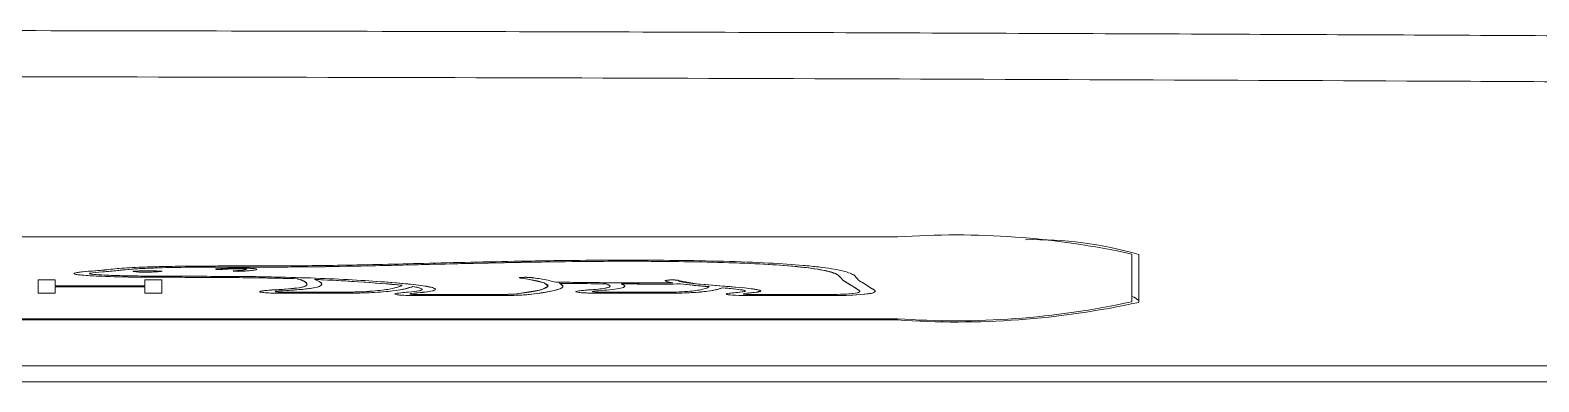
# Model space of a CAD drawing. Extents: x 1268 to 7307, y -579 to 1973.
# Drawn here: x 2821.53 to 2853.73, y 257.09 to 264.6 of the extents above; entities that cross this region are included whole.
import ezdxf

# ---------------------------------------------------------------- set-up
doc = ezdxf.new("R2010")
doc.units = 0
doc.header["$LTSCALE"] = 20
doc.header["$MEASUREMENT"] = 0
doc.layers.get('0').update_dxf_attribs({"linetype": 'CONTINUOUS'})

msp = doc.modelspace()

# ---------------------------------------------------------------- linework, layer by layer
at = {"color": 7, "linetype": 'Continuous', "lineweight": 15}
for p, q in [((2840.038, 260.184), (2788.812, 260.184)), ((2840.038, 260.184), (2788.812, 260.184)), ((2845.038, 258.801), (2845.038, 259.82)), ((2845.038, 258.801), (2845.038, 259.82)), ((2845.188, 258.788), (2845.188, 259.807)), ((2838.839, 259.306), (2838.776, 259.37)), ((2838.839, 259.306), (2838.776, 259.37)), ((2839.107, 259.372), (2839.171, 259.307)), ((2839.107, 259.372), (2839.171, 259.307)), ((2822.02, 258.982), (2821.737, 258.982)), ((2822.02, 258.982), (2821.737, 258.982)), ((2822.059, 259.143), (2823.977, 259.143)), ((2822.059, 259.143), (2823.977, 259.143)), ((2823.977, 259.12), (2822.059, 259.12)), ((2823.977, 259.12), (2822.059, 259.12)), ((2824.299, 258.982), (2824.017, 258.982)), ((2824.299, 258.982), (2824.017, 258.982)), ((2775.038, 258.437), (2840.038, 258.437)), ((2775.038, 258.437), (2840.038, 258.437)), ((2775.038, 258.413), (2840.038, 258.413)), ((2840.038, 258.413), (2840.038, 258.437)), ((2840.038, 258.413), (2840.038, 258.437)), ((2703.342, 257.433), (2911.734, 257.433))]:
    msp.add_line(p, q, dxfattribs=at)
at = {"color": 7, "linetype": 'Continuous', "lineweight": 15, "flags": 128}
for points in [[(2821.737, 258.982), (2821.723, 258.982), (2821.71, 258.983), (2821.701, 258.984), (2821.699, 258.984), (2821.699, 258.985), (2821.698, 258.985), (2821.698, 258.985), (2821.698, 258.985), (2821.698, 258.985), (2821.698, 258.985), (2821.698, 258.985), (2821.698, 258.985), (2821.698, 258.985), (2821.698, 259.144), (2821.698, 259.214), (2821.698, 259.244), (2821.698, 259.258), (2821.698, 259.264), (2821.698, 259.268), (2821.702, 259.27), (2821.71, 259.27), (2821.724, 259.271), (2821.731, 259.271), (2821.735, 259.271), (2821.736, 259.271), (2821.737, 259.271), (2821.737, 259.271), (2821.737, 259.271), (2821.737, 259.271), (2821.737, 259.271), (2821.737, 259.271), (2821.737, 259.271), (2821.896, 259.271), (2821.965, 259.271), (2822.02, 259.271), (2822.034, 259.271), (2822.047, 259.27), (2822.056, 259.269), (2822.058, 259.269), (2822.059, 259.269), (2822.059, 259.269), (2822.059, 259.269), (2822.059, 259.268), (2822.059, 259.268), (2822.059, 259.268), (2822.059, 259.268), (2822.059, 259.268), (2822.059, 259.268), (2822.059, 259.143)], [(2821.737, 258.982), (2821.723, 258.982), (2821.71, 258.983), (2821.701, 258.984), (2821.699, 258.984), (2821.699, 258.985), (2821.698, 258.985), (2821.698, 258.985), (2821.698, 258.985), (2821.698, 258.985), (2821.698, 258.985), (2821.698, 258.985), (2821.698, 258.985), (2821.698, 258.985), (2821.698, 259.144), (2821.698, 259.214), (2821.698, 259.244), (2821.698, 259.258), (2821.698, 259.264), (2821.698, 259.268), (2821.702, 259.27), (2821.71, 259.27), (2821.724, 259.271), (2821.731, 259.271), (2821.735, 259.271), (2821.736, 259.271), (2821.737, 259.271), (2821.737, 259.271), (2821.737, 259.271), (2821.737, 259.271), (2821.737, 259.271), (2821.737, 259.271), (2821.737, 259.271), (2821.896, 259.271), (2821.965, 259.271), (2822.02, 259.271), (2822.034, 259.271), (2822.047, 259.27), (2822.056, 259.269), (2822.058, 259.269), (2822.059, 259.269), (2822.059, 259.269), (2822.059, 259.269), (2822.059, 259.268), (2822.059, 259.268), (2822.059, 259.268), (2822.059, 259.268), (2822.059, 259.268), (2822.059, 259.268), (2822.059, 259.143)], [(2823.977, 259.143), (2823.977, 259.213), (2823.977, 259.244), (2823.977, 259.258), (2823.977, 259.264), (2823.977, 259.268), (2823.98, 259.27), (2823.989, 259.27), (2824.003, 259.271), (2824.011, 259.271), (2824.014, 259.271), (2824.016, 259.271), (2824.016, 259.271), (2824.017, 259.271), (2824.017, 259.271), (2824.017, 259.271), (2824.017, 259.271), (2824.017, 259.271), (2824.017, 259.271), (2824.175, 259.271), (2824.245, 259.271), (2824.299, 259.271), (2824.314, 259.271), (2824.326, 259.27), (2824.335, 259.269), (2824.337, 259.269), (2824.337, 259.269), (2824.337, 259.269), (2824.337, 259.269), (2824.337, 259.268), (2824.337, 259.268), (2824.337, 259.268), (2824.337, 259.268), (2824.337, 259.268), (2824.337, 259.268), (2824.337, 259.11), (2824.337, 259.04), (2824.337, 259.009), (2824.337, 258.995), (2824.337, 258.989), (2824.337, 258.985), (2824.334, 258.984), (2824.326, 258.983), (2824.314, 258.982), (2824.299, 258.982)], [(2823.977, 259.143), (2823.977, 259.213), (2823.977, 259.244), (2823.977, 259.258), (2823.977, 259.264), (2823.977, 259.268), (2823.98, 259.27), (2823.989, 259.27), (2824.003, 259.271), (2824.011, 259.271), (2824.014, 259.271), (2824.016, 259.271), (2824.016, 259.271), (2824.017, 259.271), (2824.017, 259.271), (2824.017, 259.271), (2824.017, 259.271), (2824.017, 259.271), (2824.017, 259.271), (2824.175, 259.271), (2824.245, 259.271), (2824.299, 259.271), (2824.314, 259.271), (2824.326, 259.27), (2824.335, 259.269), (2824.337, 259.269), (2824.337, 259.269), (2824.337, 259.269), (2824.337, 259.269), (2824.337, 259.268), (2824.337, 259.268), (2824.337, 259.268), (2824.337, 259.268), (2824.337, 259.268), (2824.337, 259.268), (2824.337, 259.11), (2824.337, 259.04), (2824.337, 259.009), (2824.337, 258.995), (2824.337, 258.989), (2824.337, 258.985), (2824.334, 258.984), (2824.326, 258.983), (2824.314, 258.982), (2824.299, 258.982)], [(2829.798, 258.99), (2829.798, 258.99), (2829.798, 258.99), (2829.798, 258.99), (2829.798, 258.989), (2829.797, 258.989), (2829.795, 258.989), (2829.789, 258.989), (2829.772, 258.987), (2829.727, 258.983), (2829.647, 258.974), (2829.632, 258.97), (2829.63, 258.966), (2829.64, 258.963), (2829.67, 258.96), (2829.712, 258.958), (2829.8, 258.956), (2829.981, 258.956), (2830.282, 258.956), (2830.821, 258.956), (2831.441, 258.956), (2831.735, 258.959), (2831.867, 258.965), (2831.918, 258.969), (2831.938, 258.972), (2831.947, 258.973), (2831.951, 258.973), (2831.952, 258.973), (2831.953, 258.973), (2831.953, 258.973), (2831.953, 258.973), (2831.954, 258.973), (2831.954, 258.973), (2832.436, 259.056), (2832.58, 259.133), (2832.496, 259.201), (2832.151, 259.282), (2831.995, 259.305)], [(2835.245, 259.203), (2835.106, 259.236), (2835.082, 259.25), (2835.089, 259.257), (2835.113, 259.261), (2835.15, 259.264), (2835.182, 259.265), (2835.217, 259.266), (2835.254, 259.266), (2835.285, 259.265), (2835.317, 259.263), (2835.339, 259.26), (2835.355, 259.256), (2835.358, 259.254), (2835.359, 259.254), (2835.36, 259.253), (2835.36, 259.253), (2835.36, 259.253), (2835.36, 259.253), (2835.36, 259.253), (2835.36, 259.253), (2835.36, 259.253), (2835.36, 259.253), (2835.747, 259.184), (2836.389, 259.129), (2836.771, 259.095), (2837.059, 259.058), (2837.122, 259.03), (2837.026, 259.002), (2836.817, 258.981), (2836.777, 258.976), (2836.752, 258.971), (2836.746, 258.967), (2836.752, 258.964), (2836.771, 258.961), (2836.801, 258.958), (2836.84, 258.957), (2836.909, 258.956), (2837.019, 258.956), (2837.215, 258.956), (2837.565, 258.956), (2838.158, 258.956), (2838.42, 258.956), (2838.535, 258.956), (2838.625, 258.956), (2838.667, 258.956), (2838.74, 258.957), (2838.918, 258.963), (2839.076, 258.975), (2839.185, 258.992), (2839.233, 259.015), (2839.218, 259.043), (2839.149, 259.087), (2838.963, 259.206)], [(2839.293, 259.209), (2839.479, 259.09), (2839.547, 259.046), (2839.563, 259.012), (2839.491, 258.983), (2839.329, 258.959), (2839.089, 258.942), (2838.902, 258.936), (2838.744, 258.933), (2838.652, 258.932), (2838.63, 258.932), (2838.625, 258.932), (2838.624, 258.932), (2838.624, 258.932), (2838.623, 258.932), (2838.623, 258.932), (2838.623, 258.932), (2838.623, 258.932), (2838.623, 258.932), (2837.57, 258.932), (2837.156, 258.932), (2836.696, 258.934), (2836.562, 258.938), (2836.457, 258.946), (2836.409, 258.953), (2836.383, 258.962), (2836.403, 258.973), (2836.63, 258.999), (2836.787, 259.022), (2836.774, 259.044), (2836.588, 259.071), (2836.305, 259.099)], [(2824.017, 258.982), (2824.001, 258.982), (2823.989, 258.983), (2823.98, 258.984), (2823.978, 258.984), (2823.977, 258.985), (2823.977, 258.985), (2823.977, 258.985), (2823.977, 258.985), (2823.977, 258.985), (2823.977, 258.985), (2823.977, 258.985), (2823.977, 258.985), (2823.977, 258.985), (2823.977, 259.12)], [(2824.017, 258.982), (2824.001, 258.982), (2823.989, 258.983), (2823.98, 258.984), (2823.978, 258.984), (2823.977, 258.985), (2823.977, 258.985), (2823.977, 258.985), (2823.977, 258.985), (2823.977, 258.985), (2823.977, 258.985), (2823.977, 258.985), (2823.977, 258.985), (2823.977, 258.985), (2823.977, 259.12)], [(2845.188, 258.825), (2845.089, 258.898), (2845.038, 258.915)]]:
    msp.add_lwpolyline(points, dxfattribs=at)
at = {"color": 7, "linetype": 'Continuous', "lineweight": 15}
for centre, radius, start, end in [((2841.281, 242.735), 17.493, 77.5989, 94.0761), ((2841.281, 242.735), 17.493, 77.5989, 94.0761), ((2842.974, 252.315), 7.812, 73.5397, 91.4767), ((2841.281, 275.886), 17.493, 265.9241, 282.4008), ((2841.281, 275.886), 17.493, 265.9241, 282.4008), ((2841.318, 276.385), 18.018, 265.9243, 282.4009)]:
    msp.add_arc(centre, radius, start, end, dxfattribs=at)
for points, knots in [([(2963.249, 257.482), (2962.848, 257.553), (2960.46, 257.976), (2956.448, 258.611), (2951.964, 259.278), (2948.404, 259.771), (2945.323, 260.175), (2942.208, 260.558), (2939.375, 260.887), (2936.649, 261.186), (2933.898, 261.472), (2930.928, 261.76), (2927.848, 262.038), (2924.579, 262.31), (2921.145, 262.573), (2915.276, 262.982), (2907.197, 263.443), (2897.196, 263.863), (2887.731, 264.143), (2880.426, 264.281), (2875.038, 264.346), (2871.053, 264.38), (2866.306, 264.412), (2860.639, 264.447), (2854.05, 264.484), (2846.537, 264.519), (2838.099, 264.552), (2828.736, 264.579), (2818.445, 264.598), (2811.276, 264.601), (2807.538, 264.602)], [0, 0, 0, 0, 0.007942, 0.047278, 0.078077, 0.09541, 0.117873, 0.138922, 0.157097, 0.174981, 0.193535, 0.211422, 0.233444, 0.254725, 0.276456, 0.30182, 0.371991, 0.43612, 0.496896, 0.553414, 0.574736, 0.598799, 0.628672, 0.664319, 0.705767, 0.753009, 0.806051, 0.864895, 0.929545, 1, 1, 1, 1]), ([(2911.734, 257.433), (2911.659, 257.536), (2911.583, 257.639), (2911.471, 257.786), (2911.437, 257.83), (2911.368, 257.917), (2911.333, 257.961), (2911.228, 258.092), (2911.156, 258.18), (2910.935, 258.443), (2910.781, 258.618), (2910.3, 259.143), (2909.953, 259.493), (2909.486, 259.931), (2909.391, 260.018), (2909.247, 260.149), (2909.189, 260.193), (2909.052, 260.28), (2908.972, 260.324), (2908.52, 260.541), (2907.985, 260.712), (2906.582, 261.048), (2905.713, 261.212), (2904.173, 261.45), (2903.62, 261.528), (2902.733, 261.643), (2902.428, 261.681), (2901.799, 261.756), (2901.476, 261.793), (2899.812, 261.976), (2898.336, 262.115), (2895.122, 262.377), (2893.385, 262.499), (2889.686, 262.725), (2887.725, 262.827), (2883.619, 263.011), (2881.475, 263.093), (2877.046, 263.232), (2874.764, 263.29), (2870.106, 263.381), (2867.732, 263.414), (2864.739, 263.44), (2864.139, 263.444), (2862.938, 263.452), (2862.336, 263.455), (2861.135, 263.462), (2860.533, 263.466), (2859.633, 263.471), (2859.331, 263.472), (2858.731, 263.476), (2858.43, 263.477), (2855.724, 263.492), (2853.32, 263.504), (2846.099, 263.537), (2841.284, 263.556), (2826.829, 263.601), (2817.183, 263.616), (2807.538, 263.616)], [0.7121402, 0.7121402, 0.7121402, 0.7121402, 0.719641, 0.719641, 0.7228269, 0.7228269, 0.7260128, 0.7260128, 0.7323846, 0.7323846, 0.7451281, 0.7451281, 0.7706153, 0.7706153, 0.7769871, 0.7769871, 0.780173, 0.780173, 0.7833589, 0.7833589, 0.7961025, 0.7961025, 0.8088461, 0.8088461, 0.8152179, 0.8152179, 0.8184038, 0.8184038, 0.8215897, 0.8215897, 0.8343333, 0.8343333, 0.8470769, 0.8470769, 0.8598205, 0.8598205, 0.8725641, 0.8725641, 0.8853077, 0.8853077, 0.8980513, 0.8980513, 0.9012372, 0.9012372, 0.9044231, 0.9044231, 0.907609, 0.907609, 0.9092019, 0.9092019, 0.9107949, 0.9107949, 0.9235384, 0.9235384, 0.9490256, 0.9490256, 1, 1, 1, 1]), ([(2823.124, 259.48), (2823.233, 259.493), (2823.452, 259.518), (2823.921, 259.541), (2824.397, 259.554), (2824.873, 259.562), (2825.339, 259.564), (2825.961, 259.564), (2826.896, 259.564), (2828.307, 259.578), (2829.682, 259.614), (2830.943, 259.645), (2832.047, 259.669), (2833.5, 259.69), (2834.984, 259.691), (2836.348, 259.667), (2837.292, 259.631), (2837.948, 259.586), (2838.482, 259.532), (2838.908, 259.464), (2839.038, 259.404), (2839.107, 259.372)], [0, 0, 0, 0, 0.031713, 0.063849, 0.086985, 0.112266, 0.140208, 0.160701, 0.210342, 0.287821, 0.384064, 0.44004, 0.498202, 0.565996, 0.673198, 0.729153, 0.786354, 0.839348, 0.868778, 0.930854, 1, 1, 1, 1]), ([(2823.124, 259.48), (2823.233, 259.493), (2823.452, 259.518), (2823.921, 259.541), (2824.397, 259.554), (2824.873, 259.562), (2825.339, 259.564), (2825.961, 259.564), (2826.896, 259.564), (2828.307, 259.578), (2829.682, 259.614), (2830.943, 259.645), (2832.047, 259.669), (2833.5, 259.69), (2834.984, 259.691), (2836.348, 259.667), (2837.292, 259.631), (2837.948, 259.586), (2838.482, 259.532), (2838.908, 259.464), (2839.038, 259.404), (2839.107, 259.372)], [0, 0, 0, 0, 0.031713, 0.063849, 0.086985, 0.112266, 0.140208, 0.160701, 0.210342, 0.287821, 0.384064, 0.44004, 0.498202, 0.565996, 0.673198, 0.729153, 0.786354, 0.839348, 0.868778, 0.930854, 1, 1, 1, 1]), ([(2838.776, 259.37), (2838.65, 259.453), (2838.286, 259.52), (2837.691, 259.568), (2836.408, 259.673), (2834.367, 259.674), (2832.881, 259.656), (2831.949, 259.645), (2831.04, 259.622), (2830.159, 259.6), (2829.405, 259.581), (2828.626, 259.562), (2827.831, 259.55), (2827.259, 259.541), (2826.566, 259.541), (2825.955, 259.54), (2825.769, 259.54), (2825.584, 259.54), (2825.398, 259.54), (2824.407, 259.538), (2823.742, 259.514), (2823.418, 259.469), (2823.411, 259.468), (2823.403, 259.467), (2823.395, 259.466)], [0, 0, 0, 0, 0.1390248, 0.1390248, 0.1390248, 0.2780496, 0.2780496, 0.2780496, 0.4170744, 0.4170744, 0.4170744, 0.5560992, 0.5560992, 0.5560992, 0.695124, 0.695124, 0.695124, 0.8472279, 0.8472279, 0.8472279, 0.9862527, 0.9862527, 0.9862527, 0.9999967, 0.9999967, 0.9999967, 0.9999967]), ([(2838.776, 259.37), (2838.712, 259.399), (2838.592, 259.455), (2838.198, 259.519), (2837.706, 259.57), (2837.101, 259.611), (2836.224, 259.644), (2834.772, 259.67), (2833.109, 259.663), (2831.398, 259.631), (2830.063, 259.598), (2828.78, 259.566), (2827.57, 259.543), (2826.604, 259.541), (2826.002, 259.54), (2825.706, 259.54), (2825.561, 259.54), (2825.47, 259.54), (2825.429, 259.54), (2825.412, 259.54), (2825.404, 259.54), (2825.401, 259.54), (2825.399, 259.54), (2825.398, 259.54), (2825.149, 259.54), (2824.687, 259.536), (2824.124, 259.521), (2823.743, 259.502), (2823.526, 259.483), (2823.431, 259.471), (2823.395, 259.466)], [0, 0, 0, 0, 0.067679, 0.128077, 0.156571, 0.207302, 0.262913, 0.317602, 0.452125, 0.531264, 0.60887, 0.684651, 0.754398, 0.814077, 0.843169, 0.853676, 0.862923, 0.866991, 0.868781, 0.869569, 0.869915, 0.870068, 0.870135, 0.870164, 0.870188, 0.911274, 0.946094, 0.967152, 0.987655, 1, 1, 1, 1]), ([(2827.229, 259.292), (2826.96, 259.3), (2826.673, 259.307), (2826.372, 259.311), (2825.902, 259.317), (2825.105, 259.321), (2824.464, 259.323), (2824.266, 259.324), (2824.067, 259.325), (2823.868, 259.326), (2823.463, 259.328), (2822.787, 259.346), (2822.55, 259.378), (2822.426, 259.395), (2822.437, 259.414), (2822.584, 259.432), (2822.661, 259.442), (2822.764, 259.449), (2822.956, 259.463), (2823.044, 259.47), (2823.112, 259.479), (2823.118, 259.479), (2823.124, 259.48)], [0, 0, 0, 0, 0.138054, 0.138054, 0.138054, 0.276108, 0.276108, 0.276108, 0.437954, 0.437954, 0.437954, 0.576009, 0.576009, 0.576009, 0.714063, 0.714063, 0.714063, 0.852117, 0.852117, 0.990171, 0.990171, 1, 1, 1, 1]), ([(2827.229, 259.292), (2827.04, 259.297), (2826.571, 259.311), (2825.623, 259.318), (2824.77, 259.322), (2824.116, 259.325), (2823.639, 259.327), (2823.193, 259.337), (2822.818, 259.355), (2822.636, 259.368), (2822.519, 259.381), (2822.462, 259.395), (2822.462, 259.411), (2822.532, 259.426), (2822.679, 259.444), (2822.911, 259.459), (2823.055, 259.473), (2823.124, 259.48)], [0, 0, 0, 0, 0.0922829, 0.229592, 0.4300892, 0.4826, 0.5280575, 0.6473262, 0.6896227, 0.730289, 0.761522, 0.7906789, 0.8194057, 0.86011, 0.8882573, 0.9462464, 1, 1, 1, 1]), ([(2823.395, 259.466), (2823.291, 259.456), (2823.097, 259.439), (2822.835, 259.42), (2822.789, 259.403), (2822.804, 259.396), (2822.872, 259.384), (2823.063, 259.371), (2823.422, 259.356), (2823.717, 259.352), (2823.891, 259.35)], [0, 0, 0, 0, 0.20392, 0.379699, 0.428926, 0.475881, 0.508636, 0.639271, 0.786203, 1, 1, 1, 1]), ([(2823.395, 259.466), (2823.291, 259.456), (2823.097, 259.439), (2822.835, 259.42), (2822.789, 259.403), (2822.804, 259.396), (2822.872, 259.384), (2823.063, 259.371), (2823.422, 259.356), (2823.717, 259.352), (2823.891, 259.35)], [0, 0, 0, 0, 0.20392, 0.379699, 0.428926, 0.475881, 0.508636, 0.639271, 0.786203, 1, 1, 1, 1]), ([(2823.726, 259.45), (2823.726, 259.45), (2823.725, 259.451), (2823.724, 259.451), (2823.726, 259.452), (2823.731, 259.454), (2823.74, 259.455), (2823.754, 259.455), (2823.765, 259.456), (2823.772, 259.456)], [0, 0, 0, 0, 0.04413, 0.1256, 0.334216, 0.473974, 0.625825, 0.796202, 1, 1, 1, 1]), ([(2824.021, 259.431), (2824.019, 259.431), (2824.012, 259.431), (2823.991, 259.43), (2823.963, 259.43), (2823.928, 259.43), (2823.896, 259.431), (2823.86, 259.433), (2823.817, 259.437), (2823.768, 259.442), (2823.736, 259.447), (2823.727, 259.449), (2823.726, 259.45), (2823.726, 259.45), (2823.726, 259.45)], [0, 0, 0, 0, 0.017805, 0.051589, 0.140616, 0.209049, 0.282551, 0.361488, 0.486811, 0.756898, 0.921891, 0.995116, 0.999667, 1, 1, 1, 1]), ([(2824.021, 259.431), (2824.021, 259.431), (2823.914, 259.428), (2823.852, 259.433), (2823.729, 259.444), (2823.726, 259.45), (2823.726, 259.45)], [0, 0, 0, 0, 0.49917, 0.49917, 0.49917, 1, 1, 1, 1]), ([(2823.772, 259.456), (2823.772, 259.456), (2823.773, 259.456), (2823.788, 259.456), (2823.841, 259.458), (2823.955, 259.459), (2824.133, 259.46), (2824.262, 259.457), (2824.334, 259.455)], [0, 0, 0, 0, 0.001576, 0.005842, 0.082684, 0.297309, 0.60832, 1, 1, 1, 1]), ([(2823.891, 259.35), (2823.979, 259.349), (2824.156, 259.349), (2824.626, 259.347), (2825.342, 259.343), (2826.588, 259.338), (2828.087, 259.294), (2829.202, 259.218), (2829.895, 259.15), (2830.168, 259.096), (2830.218, 259.037), (2829.937, 259.005), (2829.798, 258.99)], [0, 0, 0, 0, 0.028697, 0.057394, 0.152902, 0.261599, 0.461431, 0.661536, 0.748987, 0.8359, 0.918194, 1, 1, 1, 1]), ([(2823.891, 259.35), (2824.089, 259.349), (2824.286, 259.348), (2824.484, 259.347), (2825.133, 259.344), (2825.941, 259.341), (2826.429, 259.335), (2827.776, 259.317), (2828.827, 259.247), (2830.138, 259.133), (2830.49, 259.046), (2829.798, 258.99)], [0, 0, 0, 0, 0.27971, 0.27971, 0.27971, 0.519806, 0.519806, 0.519806, 0.759903, 0.759903, 1, 1, 1, 1]), ([(2824.334, 259.455), (2824.335, 259.455), (2824.372, 259.454), (2824.321, 259.449), (2824.171, 259.434), (2824.021, 259.431), (2824.021, 259.431)], [0, 0, 0, 0, 0.498609, 0.498609, 0.498609, 1, 1, 1, 1]), ([(2824.334, 259.455), (2824.335, 259.455), (2824.337, 259.455), (2824.34, 259.455), (2824.345, 259.455), (2824.348, 259.454), (2824.348, 259.453), (2824.345, 259.452), (2824.329, 259.45), (2824.282, 259.445), (2824.209, 259.439), (2824.122, 259.435), (2824.056, 259.432), (2824.027, 259.431), (2824.022, 259.431), (2824.022, 259.431), (2824.021, 259.431)], [0, 0, 0, 0, 0.004723, 0.013358, 0.027045, 0.044843, 0.068074, 0.09941, 0.142275, 0.295532, 0.5394, 0.811672, 0.968085, 0.997949, 0.999886, 1, 1, 1, 1]), ([(2826.003, 259.451), (2826.043, 259.452), (2826.131, 259.456), (2826.236, 259.466), (2826.324, 259.477), (2826.37, 259.488), (2826.368, 259.497), (2826.329, 259.506), (2826.261, 259.512), (2826.176, 259.517), (2826.094, 259.52), (2825.966, 259.521), (2825.82, 259.519), (2825.683, 259.513), (2825.584, 259.507), (2825.52, 259.503), (2825.488, 259.5), (2825.481, 259.497), (2825.487, 259.494), (2825.504, 259.492), (2825.512, 259.492)], [0, 0, 0, 0, 0.070187, 0.154046, 0.242829, 0.328867, 0.383425, 0.434869, 0.512766, 0.540194, 0.59632, 0.647426, 0.730831, 0.813484, 0.879429, 0.920937, 0.941404, 0.96146, 0.980858, 1, 1, 1, 1]), ([(2826.003, 259.451), (2826.043, 259.452), (2826.131, 259.456), (2826.236, 259.466), (2826.324, 259.477), (2826.37, 259.488), (2826.368, 259.497), (2826.329, 259.506), (2826.261, 259.512), (2826.176, 259.517), (2826.094, 259.52), (2825.966, 259.521), (2825.82, 259.519), (2825.683, 259.513), (2825.584, 259.507), (2825.52, 259.503), (2825.488, 259.5), (2825.481, 259.497), (2825.487, 259.494), (2825.504, 259.492), (2825.512, 259.492)], [0, 0, 0, 0, 0.070187, 0.154046, 0.242829, 0.328867, 0.383425, 0.434869, 0.512766, 0.540194, 0.59632, 0.647426, 0.730831, 0.813484, 0.879429, 0.920937, 0.941404, 0.96146, 0.980858, 1, 1, 1, 1]), ([(2825.512, 259.492), (2825.525, 259.491), (2825.55, 259.49), (2825.592, 259.49), (2825.629, 259.491), (2825.648, 259.492), (2825.657, 259.493)], [0, 0, 0, 0, 0.2692431, 0.5456656, 0.7709683, 1, 1, 1, 1]), ([(2825.657, 259.493), (2825.675, 259.494), (2825.882, 259.512), (2826.059, 259.503), (2826.123, 259.5), (2826.151, 259.495), (2826.141, 259.489), (2826.126, 259.479), (2826.007, 259.467), (2825.925, 259.463)], [0, 0, 0, 0, 0.333333, 0.333333, 0.333333, 0.666667, 0.666667, 0.666667, 1, 1, 1, 1]), ([(2825.657, 259.493), (2825.67, 259.494), (2825.703, 259.497), (2825.763, 259.5), (2825.837, 259.504), (2825.911, 259.506), (2825.976, 259.506), (2826.025, 259.505), (2826.071, 259.503), (2826.107, 259.5), (2826.132, 259.497), (2826.143, 259.493), (2826.144, 259.489), (2826.126, 259.483), (2826.077, 259.475), (2826.009, 259.468), (2825.951, 259.465), (2825.925, 259.463)], [0, 0, 0, 0, 0.054091, 0.131926, 0.21189, 0.29246, 0.338152, 0.385934, 0.427475, 0.483499, 0.523891, 0.565577, 0.610808, 0.683673, 0.79881, 0.910189, 1, 1, 1, 1]), ([(2825.925, 259.463), (2825.877, 259.461), (2825.847, 259.457), (2825.89, 259.45), (2825.954, 259.449), (2826.003, 259.451)], [0, 0, 0, 0, 0.5, 0.5, 1, 1, 1, 1]), ([(2825.925, 259.463), (2825.914, 259.463), (2825.891, 259.462), (2825.869, 259.459), (2825.859, 259.456), (2825.866, 259.453), (2825.89, 259.451), (2825.925, 259.45), (2825.965, 259.45), (2825.99, 259.45), (2826.003, 259.451)], [0, 0, 0, 0, 0.131807, 0.261874, 0.387014, 0.510114, 0.630332, 0.749133, 0.872351, 1, 1, 1, 1]), ([(2826.725, 259.053), (2826.811, 259.059), (2827.001, 259.07), (2827.254, 259.094), (2827.426, 259.133), (2827.454, 259.191), (2827.377, 259.244), (2827.27, 259.28), (2827.239, 259.289), (2827.231, 259.291), (2827.229, 259.292)], [0, 0, 0, 0, 0.094177, 0.208216, 0.35578, 0.561674, 0.892393, 0.975342, 0.994091, 1, 1, 1, 1]), ([(2826.725, 259.053), (2827.004, 259.07), (2827.386, 259.092), (2827.43, 259.156), (2827.478, 259.226), (2827.238, 259.29), (2827.229, 259.292)], [0, 0, 0, 0, 0.5, 0.5, 0.5, 1, 1, 1, 1]), ([(2827.597, 259.277), (2827.643, 259.258), (2827.757, 259.209), (2827.781, 259.143), (2827.562, 259.087), (2827.254, 259.056), (2827.023, 259.042), (2826.921, 259.036)], [0, 0, 0, 0, 0.2316185, 0.5677269, 0.751259, 0.8901045, 1, 1, 1, 1]), ([(2827.597, 259.277), (2827.67, 259.252), (2827.776, 259.205), (2827.742, 259.155), (2827.691, 259.081), (2827.228, 259.054), (2826.921, 259.036)], [0, 0, 0, 0, 0.5, 0.5, 0.5, 1, 1, 1, 1]), ([(2829.467, 259.152), (2829.169, 259.178), (2828.669, 259.222), (2827.989, 259.259), (2827.663, 259.275), (2827.602, 259.277), (2827.597, 259.277), (2827.597, 259.277)], [0, 0, 0, 0, 0.545742, 0.915983, 0.994253, 0.999601, 1, 1, 1, 1]), ([(2829.798, 258.99), (2829.798, 258.99), (2829.629, 258.977), (2829.629, 258.959), (2829.736, 258.956), (2829.807, 258.956), (2830.38, 258.956), (2830.952, 258.956), (2831.718, 258.956), (2831.854, 258.961), (2831.954, 258.973), (2833.333, 259.14), (2832.008, 259.304), (2831.995, 259.305)], [0, 0, 0, 0, 0.135664, 0.135664, 0.271331, 0.271331, 0.271331, 0.728665, 0.728665, 0.864333, 0.864333, 0.864333, 1, 1, 1, 1]), ([(2831.995, 259.305), (2831.947, 259.311), (2831.961, 259.318), (2832.091, 259.324), (2832.175, 259.322), (2832.222, 259.316)], [0, 0, 0, 0, 0.5, 0.5, 0.9999797, 0.9999797, 0.9999797, 0.9999797]), ([(2831.995, 259.305), (2831.985, 259.307), (2831.966, 259.31), (2831.965, 259.314), (2831.983, 259.318), (2832.024, 259.321), (2832.077, 259.322), (2832.133, 259.322), (2832.186, 259.32), (2832.21, 259.317), (2832.222, 259.316)], [0, 0, 0, 0, 0.139592, 0.268226, 0.388335, 0.506241, 0.622869, 0.738304, 0.861827, 1, 1, 1, 1]), ([(2832.222, 259.316), (2832.226, 259.316), (2832.236, 259.314), (2832.266, 259.311), (2832.344, 259.3), (2832.542, 259.27), (2832.66, 259.241), (2832.746, 259.219)], [0, 0, 0, 0, 0.014686, 0.042051, 0.122953, 0.357381, 1, 1, 1, 1]), ([(2832.222, 259.316), (2832.226, 259.316), (2832.236, 259.314), (2832.266, 259.311), (2832.344, 259.3), (2832.542, 259.27), (2832.66, 259.241), (2832.746, 259.219)], [0, 0, 0, 0, 0.014686, 0.042051, 0.122953, 0.357381, 1, 1, 1, 1]), ([(2832.746, 259.219), (2832.881, 259.218), (2833.245, 259.212), (2834.075, 259.204), (2834.777, 259.203), (2835.245, 259.203)], [0, 0, 0, 0, 0.1637787, 0.4422556, 1, 1, 1, 1]), ([(2832.746, 259.219), (2832.881, 259.218), (2833.245, 259.212), (2834.075, 259.204), (2834.777, 259.203), (2835.245, 259.203)], [0, 0, 0, 0, 0.1637787, 0.4422556, 1, 1, 1, 1]), ([(2835.245, 259.203), (2835.158, 259.217), (2835.098, 259.233), (2835.081, 259.251), (2835.073, 259.26), (2835.134, 259.265), (2835.317, 259.266), (2835.355, 259.26), (2835.36, 259.253), (2835.393, 259.207), (2835.834, 259.175), (2836.245, 259.141), (2836.534, 259.118), (2836.834, 259.093), (2837.034, 259.062), (2837.145, 259.045), (2837.15, 259.026), (2836.976, 258.991), (2836.746, 258.981), (2836.746, 258.968), (2836.745, 258.959), (2836.827, 258.956), (2836.931, 258.956), (2837.496, 258.956), (2838.06, 258.956), (2838.625, 258.956), (2838.635, 258.956), (2838.848, 258.956), (2839.2, 258.984), (2839.271, 259.009), (2839.219, 259.043), (2839.135, 259.097), (2839.049, 259.151), (2838.963, 259.206)], [0, 0, 0, 0, 0.056325, 0.056325, 0.056325, 0.112651, 0.112651, 0.168976, 0.168976, 0.168976, 0.225301, 0.225301, 0.225301, 0.281627, 0.281627, 0.281627, 0.337952, 0.337952, 0.394278, 0.394278, 0.394278, 0.450603, 0.450603, 0.450603, 0.637828, 0.637828, 0.637828, 0.694154, 0.694154, 0.750479, 0.750479, 0.750479, 1, 1, 1, 1]), ([(2839.293, 259.209), (2839.379, 259.154), (2839.465, 259.1), (2839.548, 259.045), (2839.611, 259.003), (2839.513, 258.973), (2838.985, 258.932), (2838.635, 258.932), (2838.623, 258.932), (2838.049, 258.932), (2837.474, 258.932), (2836.899, 258.932), (2836.674, 258.932), (2836.451, 258.938), (2836.393, 258.957), (2836.319, 258.982), (2836.681, 258.996), (2836.768, 259.017), (2836.818, 259.029), (2836.805, 259.041), (2836.734, 259.052), (2836.629, 259.068), (2836.457, 259.085), (2836.305, 259.099)], [0, 0, 0, 0, 0.3217188, 0.3217188, 0.3217188, 0.3939994, 0.3939994, 0.46628, 0.46628, 0.46628, 0.7108776, 0.7108776, 0.7108776, 0.7831582, 0.7831582, 0.7831582, 0.8554388, 0.8554388, 0.8554388, 0.9277194, 0.9277194, 0.9277194, 0.9999992, 0.9999992, 0.9999992, 0.9999992]), ([(2838.963, 259.206), (2838.926, 259.227), (2838.868, 259.261), (2838.847, 259.294), (2838.839, 259.306)], [0, 0, 0, 0, 0.642447, 1, 1, 1, 1]), ([(2839.171, 259.307), (2839.181, 259.292), (2839.202, 259.259), (2839.262, 259.226), (2839.293, 259.209)], [0, 0, 0, 0, 0.471162, 1, 1, 1, 1]), ([(2822.059, 259.12), (2822.059, 259.095), (2822.059, 259.058), (2822.058, 259.017), (2822.06, 258.999), (2822.057, 258.99), (2822.062, 258.986), (2822.057, 258.984), (2822.047, 258.983), (2822.035, 258.982), (2822.025, 258.982), (2822.02, 258.982)], [0, 0, 0, 0, 0.542079, 0.780581, 0.885531, 0.931706, 0.967979, 0.976157, 0.984255, 0.992242, 1, 1, 1, 1]), ([(2822.059, 259.12), (2822.059, 259.095), (2822.059, 259.058), (2822.058, 259.017), (2822.06, 258.999), (2822.057, 258.99), (2822.062, 258.986), (2822.057, 258.984), (2822.047, 258.983), (2822.035, 258.982), (2822.025, 258.982), (2822.02, 258.982)], [0, 0, 0, 0, 0.542079, 0.780581, 0.885531, 0.931706, 0.967979, 0.976157, 0.984255, 0.992242, 1, 1, 1, 1]), ([(2829.688, 259.126), (2829.585, 259.067), (2829.16, 258.982), (2828.168, 258.982), (2827.764, 258.982), (2827.359, 258.982), (2826.774, 258.982), (2826.634, 258.986), (2826.459, 258.999), (2826.418, 259.009), (2826.429, 259.019), (2826.45, 259.038), (2826.722, 259.053), (2826.725, 259.053)], [0, 0, 0, 0, 0.156715, 0.156715, 0.156715, 0.529854, 0.529854, 0.68657, 0.68657, 0.843285, 0.843285, 0.843285, 1, 1, 1, 1]), ([(2829.688, 259.126), (2829.594, 259.093), (2829.453, 259.044), (2828.945, 259.001), (2828.619, 258.988), (2828.402, 258.983), (2827.902, 258.981), (2827.393, 258.983), (2826.888, 258.982), (2826.66, 258.985), (2826.498, 258.995), (2826.437, 259.006), (2826.424, 259.016), (2826.438, 259.026), (2826.517, 259.038), (2826.62, 259.047), (2826.699, 259.052), (2826.719, 259.053), (2826.724, 259.053), (2826.725, 259.053), (2826.725, 259.053), (2826.725, 259.053)], [0, 0, 0, 0, 0.255348, 0.380292, 0.421303, 0.463344, 0.50799, 0.702179, 0.750957, 0.793243, 0.829971, 0.866085, 0.882983, 0.907417, 0.939423, 0.984939, 0.996663, 0.999261, 0.999826, 0.999954, 1, 1, 1, 1]), ([(2826.921, 259.036), (2826.919, 259.036), (2826.914, 259.036), (2826.901, 259.035), (2826.87, 259.033), (2826.821, 259.029), (2826.766, 259.024), (2826.755, 259.017), (2826.781, 259.012), (2826.821, 259.008), (2826.873, 259.006), (2826.982, 259.004), (2827.137, 259.005), (2827.426, 259.005), (2827.712, 259.005), (2827.968, 259.005), (2828.08, 259.005), (2828.129, 259.005), (2828.151, 259.005), (2828.161, 259.005), (2828.165, 259.005), (2828.167, 259.005), (2828.168, 259.005), (2828.168, 259.005), (2828.281, 259.005), (2828.507, 259.008), (2828.888, 259.027), (2829.187, 259.065), (2829.377, 259.11), (2829.44, 259.139), (2829.467, 259.152)], [0, 0, 0, 0, 0.001729, 0.004463, 0.011777, 0.029849, 0.052758, 0.073998, 0.08862, 0.10268, 0.1165, 0.130002, 0.178956, 0.220775, 0.327224, 0.374061, 0.39467, 0.403738, 0.407727, 0.409483, 0.410255, 0.410595, 0.410744, 0.41081, 0.410862, 0.487945, 0.562316, 0.721345, 0.881546, 1, 1, 1, 1]), ([(2826.921, 259.036), (2826.914, 259.036), (2826.76, 259.027), (2826.76, 259.01), (2826.861, 259.005), (2826.955, 259.005), (2827.359, 259.005), (2827.764, 259.005), (2828.168, 259.005), (2829.141, 259.005), (2829.409, 259.117), (2829.467, 259.152)], [0, 0, 0, 0, 0.185839, 0.185839, 0.371678, 0.371678, 0.371678, 0.814161, 0.814161, 0.814161, 1, 1, 1, 1]), ([(2832.822, 259.194), (2832.977, 259.129), (2832.938, 259.046), (2832.238, 258.961), (2832.08, 258.942), (2831.833, 258.932), (2831.525, 258.932), (2830.95, 258.932), (2830.376, 258.932), (2829.801, 258.932), (2829.599, 258.932), (2829.346, 258.941), (2829.278, 258.984), (2829.601, 259.005), (2829.602, 259.006)], [0, 0, 0, 0, 0.135496, 0.135496, 0.135496, 0.270993, 0.270993, 0.270993, 0.729242, 0.729242, 0.729242, 0.864738, 0.864738, 1, 1, 1, 1]), ([(2832.822, 259.194), (2832.861, 259.169), (2832.944, 259.117), (2832.775, 259.044), (2832.456, 258.99), (2832.224, 258.957), (2831.979, 258.939), (2831.577, 258.929), (2831.031, 258.933), (2830.443, 258.931), (2830.024, 258.932), (2829.743, 258.931), (2829.577, 258.934), (2829.44, 258.941), (2829.353, 258.95), (2829.309, 258.96), (2829.307, 258.971), (2829.374, 258.985), (2829.479, 258.996), (2829.571, 259.003), (2829.596, 259.005), (2829.602, 259.006)], [0, 0, 0, 0, 0.138415, 0.295682, 0.413287, 0.474479, 0.501262, 0.553913, 0.643499, 0.724856, 0.79645, 0.816381, 0.840357, 0.865462, 0.882658, 0.901659, 0.92258, 0.943661, 0.985712, 0.996894, 1, 1, 1, 1]), ([(2829.602, 259.006), (2829.689, 259.015), (2829.866, 259.034), (2829.934, 259.077), (2829.783, 259.107), (2829.688, 259.126)], [0, 0, 0, 0, 0.2634773, 0.5355745, 1, 1, 1, 1]), ([(2833.82, 259.183), (2833.606, 259.185), (2833.272, 259.188), (2832.941, 259.192), (2832.822, 259.194)], [0, 0, 0, 0, 0.640658, 1, 1, 1, 1]), ([(2833.82, 259.183), (2833.606, 259.185), (2833.272, 259.188), (2832.941, 259.192), (2832.822, 259.194)], [0, 0, 0, 0, 0.640658, 1, 1, 1, 1]), ([(2836.305, 259.099), (2836.218, 259.059), (2835.953, 258.982), (2835.099, 258.982), (2834.652, 258.982), (2834.204, 258.982), (2833.756, 258.982), (2833.55, 258.982), (2833.398, 258.986), (2833.301, 258.993), (2833.132, 259.006), (2833.182, 259.021), (2833.183, 259.021)], [0.0000011, 0.0000011, 0.0000011, 0.0000011, 0.1775105, 0.1775105, 0.1775105, 0.6454283, 0.6454283, 0.6454283, 0.8229388, 0.8229388, 0.8229388, 0.9995292, 0.9995292, 0.9995292, 0.9995292]), ([(2836.305, 259.099), (2836.233, 259.074), (2836.123, 259.035), (2835.746, 258.999), (2835.48, 258.988), (2835.298, 258.983), (2834.772, 258.981), (2834.208, 258.983), (2833.619, 258.982), (2833.374, 258.987), (2833.237, 258.998), (2833.183, 259.008), (2833.173, 259.015), (2833.178, 259.019), (2833.182, 259.02), (2833.183, 259.021), (2833.183, 259.021)], [0, 0, 0, 0, 0.238395, 0.363324, 0.404546, 0.447104, 0.492929, 0.759976, 0.830652, 0.892329, 0.927599, 0.963981, 0.984397, 0.997179, 0.999798, 1, 1, 1, 1]), ([(2833.183, 259.021), (2833.199, 259.025), (2833.231, 259.033), (2833.324, 259.043), (2833.391, 259.048), (2833.424, 259.051), (2833.432, 259.052), (2833.434, 259.052)], [0, 0, 0, 0, 0.350103, 0.702984, 0.93131, 0.984884, 1, 1, 1, 1]), ([(2833.183, 259.021), (2833.199, 259.025), (2833.231, 259.033), (2833.324, 259.043), (2833.391, 259.048), (2833.424, 259.051), (2833.432, 259.052), (2833.434, 259.052)], [0, 0, 0, 0, 0.350103, 0.702984, 0.93131, 0.984884, 1, 1, 1, 1]), ([(2833.434, 259.052), (2833.491, 259.056), (2833.623, 259.065), (2833.797, 259.085), (2833.892, 259.11), (2833.912, 259.134), (2833.896, 259.148), (2833.889, 259.154)], [0, 0, 0, 0, 0.15443, 0.358573, 0.624451, 0.836738, 1, 1, 1, 1]), ([(2833.434, 259.052), (2833.605, 259.064), (2833.905, 259.085), (2833.905, 259.134), (2833.905, 259.14), (2833.899, 259.147), (2833.889, 259.154)], [0.0000062, 0.0000062, 0.0000062, 0.0000062, 0.5, 0.5, 0.5, 1, 1, 1, 1]), ([(2833.651, 259.036), (2833.645, 259.035), (2833.629, 259.034), (2833.593, 259.03), (2833.556, 259.026), (2833.529, 259.021), (2833.527, 259.017), (2833.54, 259.013), (2833.567, 259.01), (2833.603, 259.007), (2833.647, 259.006), (2833.703, 259.005), (2833.834, 259.005), (2834.108, 259.005), (2834.511, 259.005), (2834.85, 259.005), (2835.042, 259.005), (2835.131, 259.005), (2835.293, 259.006), (2835.521, 259.016), (2835.709, 259.034), (2835.888, 259.064), (2835.975, 259.093), (2836.013, 259.115), (2836.021, 259.121), (2836.023, 259.122), (2836.023, 259.123)], [0, 0, 0, 0, 0.006612, 0.017738, 0.043799, 0.059039, 0.073249, 0.086685, 0.099771, 0.112014, 0.124389, 0.13716, 0.15535, 0.223188, 0.344328, 0.460477, 0.479836, 0.489515, 0.527917, 0.601833, 0.680753, 0.765271, 0.938031, 0.985134, 0.996244, 1, 1, 1, 1]), ([(2833.651, 259.036), (2833.645, 259.035), (2833.629, 259.034), (2833.593, 259.03), (2833.556, 259.026), (2833.529, 259.021), (2833.527, 259.017), (2833.54, 259.013), (2833.567, 259.01), (2833.603, 259.007), (2833.647, 259.006), (2833.703, 259.005), (2833.834, 259.005), (2834.108, 259.005), (2834.511, 259.005), (2834.85, 259.005), (2835.042, 259.005), (2835.131, 259.005), (2835.293, 259.006), (2835.521, 259.016), (2835.709, 259.034), (2835.888, 259.064), (2835.975, 259.093), (2836.013, 259.115), (2836.021, 259.121), (2836.023, 259.122), (2836.023, 259.123)], [0, 0, 0, 0, 0.006612, 0.017738, 0.043799, 0.059039, 0.073249, 0.086685, 0.099771, 0.112014, 0.124389, 0.13716, 0.15535, 0.223188, 0.344328, 0.460477, 0.479836, 0.489515, 0.527917, 0.601833, 0.680753, 0.765271, 0.938031, 0.985134, 0.996244, 1, 1, 1, 1]), ([(2834.201, 259.157), (2834.207, 259.151), (2834.215, 259.145), (2834.22, 259.131), (2834.21, 259.111), (2834.123, 259.083), (2833.916, 259.055), (2833.736, 259.042), (2833.651, 259.036)], [0, 0, 0, 0, 0.114219, 0.156291, 0.307138, 0.575187, 0.799514, 1, 1, 1, 1]), ([(2834.201, 259.157), (2834.207, 259.151), (2834.215, 259.145), (2834.22, 259.131), (2834.21, 259.111), (2834.123, 259.083), (2833.916, 259.055), (2833.736, 259.042), (2833.651, 259.036)], [0, 0, 0, 0, 0.114219, 0.156291, 0.307138, 0.575187, 0.799514, 1, 1, 1, 1]), ([(2833.889, 259.154), (2833.889, 259.154), (2833.889, 259.154), (2833.889, 259.154), (2833.889, 259.154), (2833.889, 259.154), (2833.888, 259.154), (2833.887, 259.155), (2833.883, 259.157), (2833.873, 259.161), (2833.852, 259.17), (2833.833, 259.178), (2833.82, 259.183)], [0, 0, 0, 0, 0.0000771, 0.0002274, 0.0006799, 0.0021125, 0.0064135, 0.0194039, 0.0583866, 0.1702173, 0.4591145, 1, 1, 1, 1]), ([(2833.889, 259.154), (2833.889, 259.154), (2833.889, 259.154), (2833.889, 259.154), (2833.889, 259.154), (2833.889, 259.154), (2833.888, 259.154), (2833.887, 259.155), (2833.883, 259.157), (2833.873, 259.161), (2833.852, 259.17), (2833.833, 259.178), (2833.82, 259.183)], [0, 0, 0, 0, 0.0000771, 0.0002274, 0.0006799, 0.0021125, 0.0064135, 0.0194039, 0.0583866, 0.1702173, 0.4591145, 1, 1, 1, 1]), ([(2835.41, 259.18), (2835.169, 259.179), (2834.747, 259.178), (2834.327, 259.18), (2834.146, 259.181)], [0, 0, 0, 0, 0.570691, 1, 1, 1, 1]), ([(2834.146, 259.181), (2834.159, 259.175), (2834.176, 259.167), (2834.195, 259.159), (2834.201, 259.157)], [0, 0, 0, 0, 0.716407, 1, 1, 1, 1]), ([(2836.023, 259.123), (2836.023, 259.123), (2836.023, 259.123), (2836.022, 259.123), (2836.02, 259.123), (2836.018, 259.123), (2836.012, 259.124), (2836.003, 259.124), (2835.986, 259.126), (2835.955, 259.128), (2835.898, 259.133), (2835.796, 259.142), (2835.619, 259.157), (2835.49, 259.171), (2835.41, 259.18)], [0, 0, 0, 0, 0.001067, 0.002452, 0.004136, 0.00811, 0.015218, 0.028007, 0.051078, 0.092949, 0.169714, 0.311421, 0.570214, 1, 1, 1, 1]), ([(2836.023, 259.123), (2836.023, 259.123), (2836.023, 259.123), (2835.818, 259.14), (2835.56, 259.162), (2835.41, 259.18)], [0.000017, 0.000017, 0.000017, 0.000017, 0.003423, 0.003423, 1, 1, 1, 1])]:
    msp.add_open_spline(points, degree=3, knots=knots, dxfattribs=at)
for points, degree in [([(2823.726, 259.45), (2823.726, 259.45), (2823.713, 259.455), (2823.772, 259.456)], 3), ([(2823.772, 259.456), (2823.773, 259.456), (2824.024, 259.464), (2824.334, 259.455)], 3), ([(2825.512, 259.492), (2825.551, 259.489), (2825.619, 259.49), (2825.657, 259.493)], 3), ([(2829.467, 259.152), (2828.677, 259.232), (2827.599, 259.277), (2827.597, 259.277)], 3), ([(2838.963, 259.206), (2838.871, 259.254), (2838.855, 259.281), (2838.839, 259.306)], 3), ([(2839.171, 259.307), (2839.185, 259.282), (2839.201, 259.257), (2839.293, 259.209)], 3), ([(2829.602, 259.006), (2829.974, 259.036), (2829.978, 259.083), (2829.688, 259.126)], 3), ([(2835.41, 259.18), (2835, 259.178), (2834.525, 259.179), (2834.146, 259.181)], 3), ([(2834.146, 259.181), (2834.166, 259.171), (2834.201, 259.157), (2834.201, 259.157)], 3), ([(2911.974, 257.089), (2703.101, 257.089)], 1)]:
    msp.add_open_spline(points, degree=degree, dxfattribs=at)

doc.saveas('drawing.dxf')
